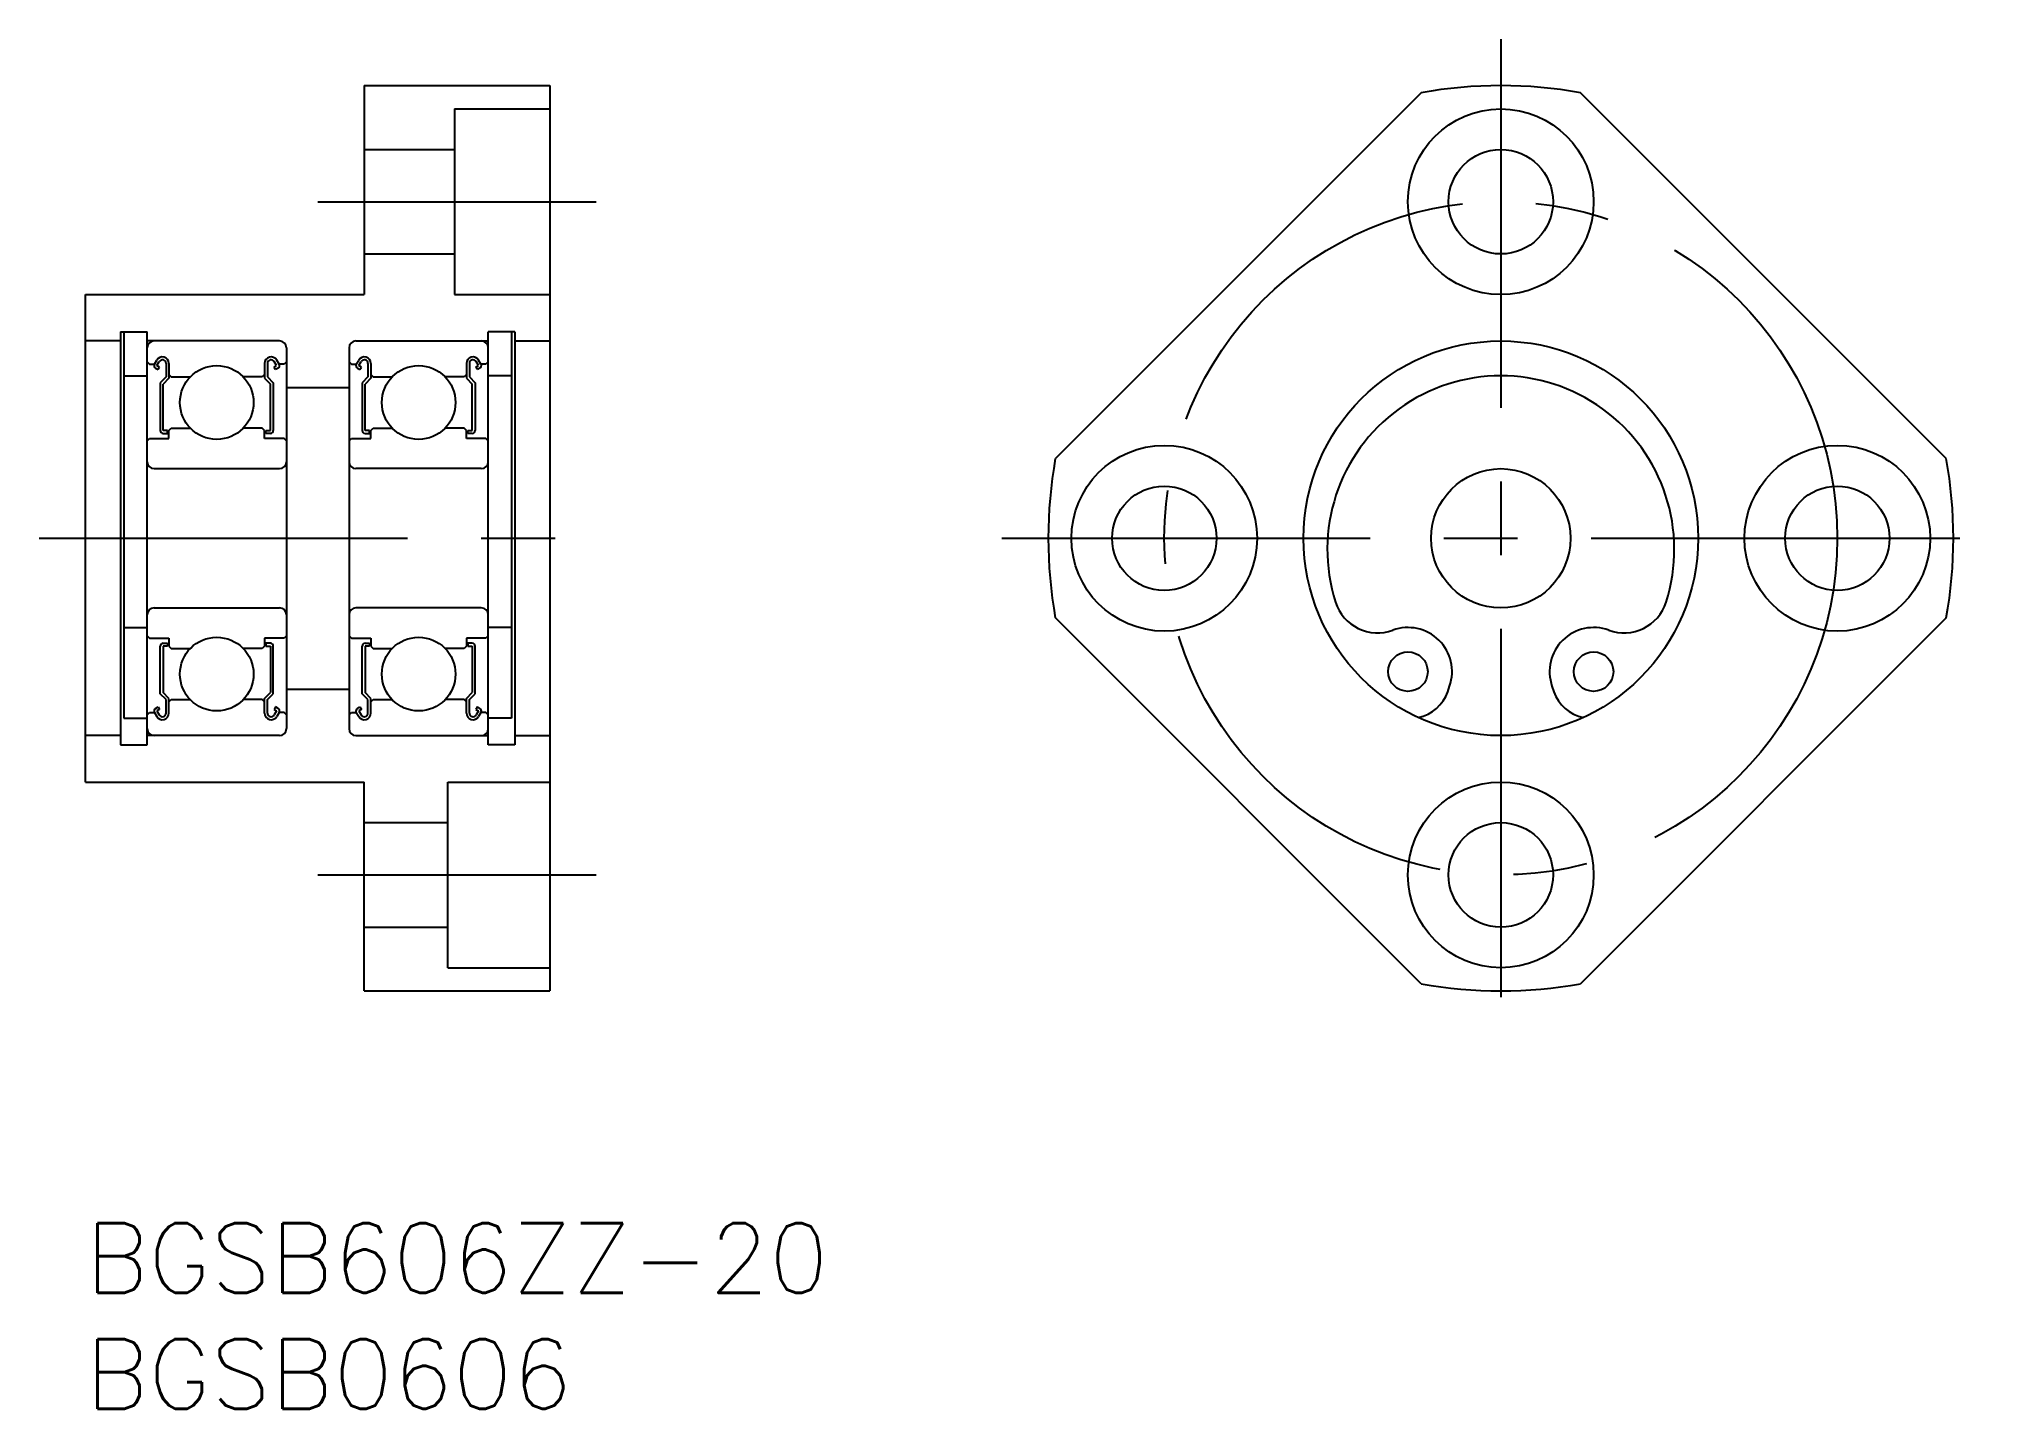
# Model space of a CAD drawing. Extents: x -2 to 82.5, y -8 to 51.
import ezdxf

# ---------------------------------------------------------------- set-up
doc = ezdxf.new("R2010")
doc.units = 0
doc.header["$LTSCALE"] = 0.5
doc.linetypes.add('CENTER', pattern=[50.8, 31.75, -6.35, 6.35, -6.35])
for name, color, linetype in [('MSM_CENTER', 1, 'CENTER'), ('MSM_CONTINUOUS', 7, 'CONTINUOUS'), ('MSM_PART_NUMBER', 7, 'CONTINUOUS')]:
    doc.layers.add(name, color=color, linetype=linetype)
doc.styles.get("Standard").update_dxf_attribs({"font": 'txt.shx', "height": 3, "bigfont": 'bigfont.shx'})

# ---------------------------------------------------------------- blocks, each defined once
blk = doc.blocks.new('*U6')
at = {"layer": 'MSM_PART_NUMBER'}
blk.add_text('BGSB606ZZ-20', height=3, dxfattribs=at).set_placement((0, -3))
blk = doc.blocks.new('*U7')
at = {"layer": 'MSM_PART_NUMBER'}
blk.add_text('BGSB0606', height=3, dxfattribs=at).set_placement((0, -8))

msp = doc.modelspace()

# ---------------------------------------------------------------- linework, layer by layer
at = {"layer": 'MSM_CENTER'}
for p, q in [((60.979, 51), (60.979, 8)), ((10, 44), (22, 44)), ((-2, 29.5), (22, 29.5)), ((39.479, 29.5), (82.479, 29.5)), ((10, 15), (22, 15))]:
    msp.add_line(p, q, dxfattribs=at)
msp.add_circle((60.979, 29.5), 14.5, dxfattribs=at)
at = {"layer": 'MSM_CONTINUOUS'}
for p, q in [((12, 49), (20, 49)), ((12, 49), (12, 40)), ((20, 49), (20, 10)), ((57.548, 48.696), (41.784, 32.932)), ((80.175, 32.932), (64.411, 48.696)), ((15.9, 48), (15.9, 40)), ((15.9, 48), (20, 48)), ((12, 46.25), (15.9, 46.25)), ((12, 41.75), (15.9, 41.75)), ((0, 19), (0, 40)), ((0, 40), (12, 40)), ((15.9, 40), (20, 40)), ((1.5, 38.4, 0.5), (2.65, 38.4, 0.5)), ((1.5, 38.4), (1.5, 20.6)), ((1.5, 38.4, 0.5), (2.65, 38.4, 0.5)), ((1.5, 38.4), (1.5, 20.6)), ((1.65, 38.4), (1.65, 21.745)), ((1.65, 38.4), (1.65, 21.745)), ((2.65, 20.6), (2.65, 38.4)), ((17.35, 20.6), (17.35, 38.4)), ((18.5, 38.4, 0.5), (17.35, 38.4, 0.5)), ((18.35, 38.4), (18.35, 21.745)), ((18.5, 38.4), (18.5, 20.6)), ((1.5, 38, 0.5), (0, 38, 0.5)), ((8.35, 38), (2.65, 38)), ((2.964, 37), (3.066, 37.173)), ((8.336, 37), (8.234, 37.173)), ((8.65, 37.7), (8.65, 21.3)), ((11.35, 37.7), (11.35, 21.3)), ((11.65, 38), (17.35, 38)), ((11.664, 37), (11.766, 37.173)), ((17.036, 37), (16.934, 37.173)), ((18.5, 38, 1), (20, 38, 1)), ((1.65, 36.5, 0.5), (2.65, 36.5, 0.5)), ((1.65, 36.5, 0.5), (2.65, 36.5, 0.5)), ((2.65, 37.1), (2.75, 37)), ((2.75, 37), (2.964, 37)), ((3.01, 36.829), (3.119, 36.766)), ((3.073, 36.937), (3.175, 37.11)), ((3.181, 36.874), (3.073, 36.937)), ((3.119, 36.766), (3.181, 36.874)), ((3.466, 36.45), (3.215, 36.199)), ((3.592, 36.398), (3.341, 36.147)), ((3.466, 37.032), (3.466, 36.45)), ((3.592, 37.032), (3.592, 36.398)), ((3.592, 36.55), (3.692, 36.45)), ((3.692, 36.45), (4.505, 36.45)), ((7.608, 36.45), (6.795, 36.45)), ((7.708, 36.55), (7.608, 36.45)), ((7.708, 37.032), (7.708, 36.398)), ((7.708, 36.398), (7.959, 36.147)), ((7.834, 37.032), (7.834, 36.45)), ((7.834, 36.45), (8.085, 36.199)), ((8.119, 36.874), (8.227, 36.937)), ((8.181, 36.766), (8.119, 36.874)), ((8.227, 36.937), (8.125, 37.11)), ((8.29, 36.829), (8.181, 36.766)), ((8.55, 37), (8.336, 37)), ((8.65, 37.1), (8.55, 37)), ((11.35, 37.1), (11.45, 37)), ((11.45, 37), (11.664, 37)), ((11.71, 36.829), (11.819, 36.766)), ((11.773, 36.937), (11.875, 37.11)), ((11.881, 36.874), (11.773, 36.937)), ((11.819, 36.766), (11.881, 36.874)), ((12.166, 36.45), (11.915, 36.199)), ((12.292, 36.398), (12.041, 36.147)), ((12.166, 37.032), (12.166, 36.45)), ((12.292, 37.032), (12.292, 36.398)), ((12.292, 36.55), (12.392, 36.45)), ((12.392, 36.45), (13.205, 36.45)), ((16.308, 36.45), (15.495, 36.45)), ((16.408, 36.55), (16.308, 36.45)), ((16.408, 37.032), (16.408, 36.398)), ((16.408, 36.398), (16.659, 36.147)), ((16.534, 37.032), (16.534, 36.45)), ((16.534, 36.45), (16.785, 36.199)), ((16.819, 36.874), (16.927, 36.937)), ((16.881, 36.766), (16.819, 36.874)), ((16.927, 36.937), (16.825, 37.11)), ((16.99, 36.829), (16.881, 36.766)), ((17.25, 37), (17.036, 37)), ((17.35, 37.1), (17.25, 37)), ((18.35, 36.5, 0.5), (17.35, 36.5, 0.5)), ((3.215, 36.199), (3.215, 34.146)), ((3.341, 34.146), (3.341, 36.147)), ((7.959, 34.146), (7.959, 36.147)), ((8.085, 36.199), (8.085, 34.146)), ((8.65, 36), (11.35, 36)), ((11.915, 36.199), (11.915, 34.146)), ((12.041, 34.146), (12.041, 36.147)), ((16.659, 34.146), (16.659, 36.147)), ((16.785, 36.199), (16.785, 34.146)), ((2.65, 33.7), (2.75, 33.8)), ((2.75, 33.8), (3.592, 33.8)), ((3.529, 34.146), (3.341, 34.146)), ((3.341, 34.02), (3.529, 34.02)), ((3.529, 34.02), (3.529, 34.146)), ((3.592, 34.15), (3.692, 34.25)), ((3.592, 33.8), (3.592, 34.15)), ((3.692, 34.25), (4.505, 34.25)), ((7.608, 34.25), (6.795, 34.25)), ((7.708, 34.15), (7.608, 34.25)), ((7.708, 33.8), (7.708, 34.15)), ((8.55, 33.8), (7.708, 33.8)), ((7.771, 34.146), (7.959, 34.146)), ((7.771, 34.02), (7.771, 34.146)), ((7.959, 34.02), (7.771, 34.02)), ((8.65, 33.7), (8.55, 33.8)), ((11.35, 33.7), (11.45, 33.8)), ((11.45, 33.8), (12.292, 33.8)), ((12.229, 34.146), (12.041, 34.146)), ((12.041, 34.02), (12.229, 34.02)), ((12.229, 34.02), (12.229, 34.146)), ((12.292, 34.15), (12.392, 34.25)), ((12.292, 33.8), (12.292, 34.15)), ((12.392, 34.25), (13.205, 34.25)), ((16.308, 34.25), (15.495, 34.25)), ((16.408, 34.15), (16.308, 34.25)), ((16.408, 33.8), (16.408, 34.15)), ((17.25, 33.8), (16.408, 33.8)), ((16.471, 34.02), (16.471, 34.146)), ((16.471, 34.146), (16.659, 34.146)), ((16.659, 34.02), (16.471, 34.02)), ((17.35, 33.7), (17.25, 33.8)), ((2.95, 32.5), (8.35, 32.5)), ((17.05, 32.5), (11.65, 32.5)), ((2.95, 26.5), (8.35, 26.5)), ((17.05, 26.5), (11.65, 26.5)), ((1.65, 25.655, 0.5), (2.65, 25.655, 0.5)), ((1.65, 25.655, 0.5), (2.65, 25.655, 0.5)), ((18.35, 25.655, 0.5), (17.35, 25.655, 0.5)), ((57.548, 10.304), (41.784, 26.068)), ((80.175, 26.068), (64.411, 10.304)), ((2.65, 25.3), (2.75, 25.2)), ((2.75, 25.2), (3.592, 25.2)), ((3.215, 22.801), (3.215, 24.854)), ((3.341, 24.98), (3.529, 24.98)), ((3.341, 24.854), (3.341, 22.853)), ((3.529, 24.854), (3.341, 24.854)), ((3.529, 24.98), (3.529, 24.854)), ((3.592, 25.2), (3.592, 24.85)), ((3.592, 24.85), (3.692, 24.75)), ((3.692, 24.75), (4.505, 24.75)), ((7.608, 24.75), (6.795, 24.75)), ((7.708, 24.85), (7.608, 24.75)), ((7.708, 25.2), (7.708, 24.85)), ((8.55, 25.2), (7.708, 25.2)), ((7.771, 24.98), (7.771, 24.854)), ((7.959, 24.98), (7.771, 24.98)), ((7.771, 24.854), (7.959, 24.854)), ((7.959, 24.854), (7.959, 22.853)), ((8.085, 22.801), (8.085, 24.854)), ((8.65, 25.3), (8.55, 25.2)), ((11.35, 25.3), (11.45, 25.2)), ((11.45, 25.2), (12.292, 25.2)), ((11.915, 22.801), (11.915, 24.854)), ((12.041, 24.98), (12.229, 24.98)), ((12.041, 24.854), (12.041, 22.853)), ((12.229, 24.854), (12.041, 24.854)), ((12.229, 24.98), (12.229, 24.854)), ((12.292, 25.2), (12.292, 24.85)), ((12.292, 24.85), (12.392, 24.75)), ((12.392, 24.75), (13.205, 24.75)), ((16.308, 24.75), (15.495, 24.75)), ((16.408, 24.85), (16.308, 24.75)), ((17.25, 25.2), (16.408, 25.2)), ((16.408, 25.2), (16.408, 24.85)), ((16.659, 24.98), (16.471, 24.98)), ((16.471, 24.98), (16.471, 24.854)), ((16.471, 24.854), (16.659, 24.854)), ((16.659, 24.854), (16.659, 22.853)), ((16.785, 22.801), (16.785, 24.854)), ((17.35, 25.3), (17.25, 25.2)), ((3.592, 22.602), (3.341, 22.853)), ((7.708, 22.602), (7.959, 22.853)), ((8.65, 23), (11.35, 23)), ((12.292, 22.602), (12.041, 22.853)), ((16.408, 22.602), (16.659, 22.853)), ((58.69, 22.889, 0.5), (58.775, 23.134, 0.5)), ((63.184, 23.134, 0.5), (63.269, 22.889, 0.5)), ((2.65, 21.9), (2.75, 22)), ((2.75, 22), (2.964, 22)), ((2.964, 22), (3.066, 21.827)), ((3.01, 22.171), (3.119, 22.234)), ((3.181, 22.126), (3.073, 22.063)), ((3.073, 22.063), (3.175, 21.89)), ((3.119, 22.234), (3.181, 22.126)), ((3.466, 22.55), (3.215, 22.801)), ((3.466, 21.968), (3.466, 22.55)), ((3.592, 21.968), (3.592, 22.602)), ((3.592, 22.45), (3.692, 22.55)), ((3.692, 22.55), (4.505, 22.55)), ((7.608, 22.55), (6.795, 22.55)), ((7.708, 22.45), (7.608, 22.55)), ((7.708, 21.968), (7.708, 22.602)), ((7.834, 22.55), (8.085, 22.801)), ((7.834, 21.968), (7.834, 22.55)), ((8.181, 22.234), (8.119, 22.126)), ((8.119, 22.126), (8.227, 22.063)), ((8.227, 22.063), (8.125, 21.89)), ((8.29, 22.171), (8.181, 22.234)), ((8.336, 22), (8.234, 21.827)), ((8.55, 22), (8.336, 22)), ((8.65, 21.9), (8.55, 22)), ((11.35, 21.9), (11.45, 22)), ((11.45, 22), (11.664, 22)), ((11.664, 22), (11.766, 21.827)), ((11.71, 22.171), (11.819, 22.234)), ((11.881, 22.126), (11.773, 22.063)), ((11.773, 22.063), (11.875, 21.89)), ((11.819, 22.234), (11.881, 22.126)), ((12.166, 22.55), (11.915, 22.801)), ((12.166, 21.968), (12.166, 22.55)), ((12.292, 21.968), (12.292, 22.602)), ((12.292, 22.45), (12.392, 22.55)), ((12.392, 22.55), (13.205, 22.55)), ((16.308, 22.55), (15.495, 22.55)), ((16.408, 22.45), (16.308, 22.55)), ((16.408, 21.968), (16.408, 22.602)), ((16.534, 22.55), (16.785, 22.801)), ((16.534, 21.968), (16.534, 22.55)), ((16.881, 22.234), (16.819, 22.126)), ((16.819, 22.126), (16.927, 22.063)), ((16.927, 22.063), (16.825, 21.89)), ((16.99, 22.171), (16.881, 22.234)), ((17.036, 22), (16.934, 21.827)), ((17.25, 22), (17.036, 22)), ((17.35, 21.9), (17.25, 22)), ((1.65, 21.745, 0.5), (2.65, 21.745, 0.5)), ((1.65, 21.745, 0.5), (2.65, 21.745, 0.5)), ((18.35, 21.745, 0.5), (17.35, 21.745, 0.5)), ((1.5, 21, 0.5), (0, 21, 0.5)), ((1.5, 20.6, 0.5), (2.65, 20.6, 0.5)), ((1.5, 20.6, 0.5), (2.65, 20.6, 0.5)), ((8.35, 21), (2.65, 21)), ((11.65, 21), (17.35, 21)), ((18.5, 20.6, 0.5), (17.35, 20.6, 0.5)), ((18.5, 21, 1), (20, 21, 1)), ((0, 19), (12, 19)), ((12, 10), (12, 19)), ((15.6, 11), (15.6, 19)), ((15.6, 19), (20, 19)), ((12, 17.25), (15.6, 17.25)), ((12, 12.75), (15.6, 12.75)), ((15.6, 11), (20, 11)), ((12, 10), (20, 10))]:
    msp.add_line(p, q, dxfattribs=at)
for centre, radius in [((60.979, 44), 4), ((60.979, 44), 2.25), ((60.979, 29.5), 8.5), ((5.65, 35.35), 1.587), ((14.35, 35.35), 1.587), ((46.479, 29.5), 4), ((75.479, 29.5), 4), ((60.979, 29.5), 3), ((46.479, 29.5), 2.25), ((75.479, 29.5), 2.25), ((5.65, 23.65), 1.587), ((14.35, 23.65), 1.587), ((56.979, 23.755, 0.5), 0.85), ((64.979, 23.755, 0.5), 0.85), ((60.979, 15), 4), ((60.979, 15), 2.25)]:
    msp.add_circle(centre, radius, dxfattribs=at)
for centre, radius, start, end in [((60.979, 29.5), 19.5, 79.86384, 100.13616), ((2.95, 37.7), 0.3, 90, 180), ((3.31, 37.032), 0.282, 0, 150.00169), ((3.31, 37.032), 0.156, 0, 150.00191), ((7.99, 37.032), 0.282, 29.99831, 180), ((7.99, 37.032), 0.156, 29.99809, 180), ((8.35, 37.7), 0.3, 0, 90), ((11.65, 37.7), 0.3, 90, 180), ((12.01, 37.032), 0.282, 0, 150.00169), ((12.01, 37.032), 0.156, 0, 150.00191), ((16.69, 37.032), 0.282, 29.99831, 180), ((16.69, 37.032), 0.156, 29.99809, 180), ((17.05, 37.7), 0.3, 0, 90), ((3.073, 36.937), 0.126, 149.99264, 240.00259), ((8.227, 36.937), 0.126, 299.99741, 30.00736), ((11.773, 36.937), 0.126, 149.99264, 240.00259), ((16.927, 36.937), 0.126, 299.99741, 30.00736), ((60.979, 29.025, 0.5), 7.475, 342.22352, 197.77648), ((3.341, 34.146), 0.126, 180.00005, 270.00003), ((7.959, 34.146), 0.126, 269.99997, 359.99995), ((12.041, 34.146), 0.126, 180.00005, 270.00003), ((16.659, 34.146), 0.126, 269.99997, 359.99995), ((2.95, 32.8), 0.3, 180, 270), ((8.35, 32.8), 0.3, 270, 0), ((11.65, 32.8), 0.3, 180, 270), ((17.05, 32.8), 0.3, 270, 0), ((60.979, 29.5), 19.5, 169.86384, 190.13616), ((60.979, 29.5), 19.5, 349.86384, 10.13616), ((2.95, 26.2), 0.3, 90, 180), ((8.35, 26.2), 0.3, 0, 90), ((11.65, 26.2), 0.3, 90, 180), ((17.05, 26.2), 0.3, 0, 90), ((55.671, 27.323, 0.5), 1.9, 197.77648, 290.14679), ((66.288, 27.323, 0.5), 1.9, 249.85321, 342.22352), ((56.979, 23.755, 0.5), 1.9, 340.89939, 110.14679), ((64.979, 23.755, 0.5), 1.9, 69.85321, 199.10061), ((3.341, 24.854), 0.126, 89.99997, 179.99995), ((7.959, 24.854), 0.126, 0.00005, 90.00003), ((12.041, 24.854), 0.126, 89.99997, 179.99995), ((16.659, 24.854), 0.126, 0.00005, 90.00003), ((57.084, 23.445, 0.5), 1.7, 281.54279, 340.89939), ((64.875, 23.445, 0.5), 1.7, 199.10061, 258.45721), ((3.073, 22.063), 0.126, 119.99741, 210.00736), ((3.31, 21.968), 0.282, 209.99831, 360), ((3.31, 21.968), 0.156, 209.99809, 0), ((7.99, 21.968), 0.282, 180, 330.00169), ((7.99, 21.968), 0.156, 180, 330.00191), ((8.227, 22.063), 0.126, 329.99264, 60.00259), ((11.773, 22.063), 0.126, 119.99741, 210.00736), ((12.01, 21.968), 0.282, 209.99831, 0), ((12.01, 21.968), 0.156, 209.99809, 0), ((16.69, 21.968), 0.282, 180, 330.00169), ((16.69, 21.968), 0.156, 180, 330.00191), ((16.927, 22.063), 0.126, 329.99264, 60.00259), ((2.95, 21.3), 0.3, 180, 270), ((8.35, 21.3), 0.3, 270, 0), ((11.65, 21.3), 0.3, 180, 270), ((17.05, 21.3), 0.3, 270, 0), ((60.979, 29.5), 19.5, 259.86384, 280.13616)]:
    msp.add_arc(centre, radius, start, end, dxfattribs=at)

# ---------------------------------------------------------------- block references
for name in ['*U6', '*U7']:
    msp.add_blockref(name, (0, 0), dxfattribs=at)

doc.saveas('drawing.dxf')
